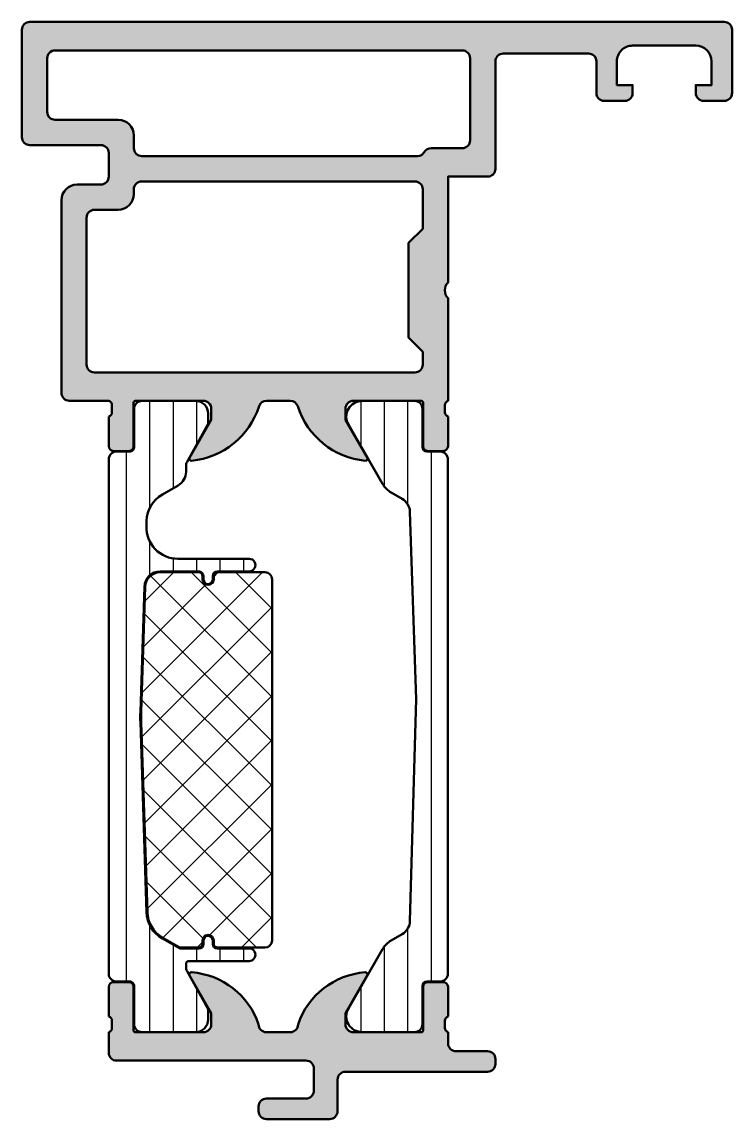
# Model space of a CAD drawing. Extents: x -20 to 25, y 5.5 to 75.
import ezdxf

# ---------------------------------------------------------------- set-up
doc = ezdxf.new("R2010")
doc.units = 0
for name, color, linetype, lineweight in [('0S-Alu contour', 7, 'Continuous', 50), ('0S-Alu hatch', 252, 'Continuous', 25), ('0S-Plastic contour', 254, 'Continuous', 50), ('0S-Plastic hatch', 253, 'Continuous', 25), ('0S-PT contour', 91, 'Continuous', 50), ('0S-PT hatch', 103, 'Continuous', 25)]:
    doc.layers.add(name, color=color, linetype=linetype, lineweight=lineweight)
pattern_1 = [(90, (0, 0), (-1.4859, 0), [])]

# ---------------------------------------------------------------- blocks, each defined once
blk = doc.blocks.new('398240__E7922F24_1B41_4C16_BF5E_08F301D36BDE_')
at = {"layer": '0S-Alu hatch'}
h = blk.add_hatch(color=256, dxfattribs=at)
edge = h.paths.add_edge_path()
edge.add_line((-20, 74.50000000000009), (-20, 67.69999694824244))
edge.add_arc((-19.49999773327806, 67.69999921496412), 0.5000022667270746, 180.000259746513, 269.9997402539641)
edge.add_line((-19.50000000000011, 67.19999694824219), (-14.99999999999988, 67.19999694824219))
edge.add_ellipse((-14.99999764015093, 66.6999993080947), major_axis=(-0.4999976401530529, 0), ratio=1, start_angle=180.0001667133785, end_angle=270.00027042004683, ccw=False)
edge.add_line((-14.5, 66.70000076293651), (-14.50000000000005, 65.2000007629394))
edge.add_ellipse((-14.9999957245372, 65.19999648747658), major_axis=(-0.4999957245554302, 0), ratio=1, start_angle=89.99951006388318, end_angle=180.0004899359073, ccw=False)
edge.add_line((-14.99999999999983, 64.70000076293942), (-16.49999999999983, 64.70000076293945))
edge.add_arc((-16.49999451756473, 63.69999528050406), 1.000005482450415, 90.00031411867054, 179.9996858820672)
edge.add_line((-17.50000000000011, 63.7000007629263), (-17.5, 51.50001693391516))
edge.add_arc((-16.99999518921827, 51.50002174469676), 0.5000048108048724, 180.000551269419, 269.9994487303285)
edge.add_line((-16.99999999999997, 51.00001693391503), (-14.50000000000012, 51.00001693391501))
edge.add_ellipse((-14.57883644654313, 50.7324963419219), major_axis=(-0.2788950563274035, 0), ratio=1, start_angle=178.8354106259013, end_angle=253.580123580514, ccw=False)
edge.add_line((-14.29999900000011, 50.72682793392353), (-14.29999900000011, 50.27323393392354))
edge.add_ellipse((-14.57886709564329, 50.26757327444649), major_axis=(-0.2789255417371576, 0), ratio=1, start_angle=106.4245945553555, end_angle=181.1628700728862, ccw=False)
edge.add_line((-14.50000000000011, 50.00002993392353), (-14.50000000000011, 48.12001893391501))
edge.add_arc((-14.2000000000001, 48.12001893391502), 0.3000000000000105, 180, 270)
edge.add_line((-14.2000000000001, 47.82001893391501), (-13.22002568095732, 47.820018933915))
edge.add_arc((-13.22002568095733, 48.120018933915), 0.3000000000000007, 270.0000000000013, 360)
edge.add_line((-12.92002568095733, 48.120018933915), (-12.92002568095733, 50.88001693391501))
edge.add_ellipse((-12.80002585430813, 50.88001693391501), major_axis=(-0.1199998266491971, 0), ratio=1, start_angle=269.99999999999574, end_angle=360, ccw=False)
edge.add_line((-12.80002585430812, 51.00001676056422), (-8.500007629394418, 51.00000930452028))
edge.add_ellipse((-8.49999219230113, 50.50002474179102), major_axis=(-0.4999845629675713, 0), ratio=1, start_angle=179.9991052558096, end_angle=270.00176901520354, ccw=False)
edge.add_line((-8.000007629394524, 50.50001693391605), (-8.000007629394531, 49.80001235627816))
edge.add_line((-8.000007629394531, 49.80001235627816), (-9.38825225830081, 47.39549804353408))
edge.add_arc((-9.264404702193813, 47.3375901542683), 0.1367170098886486, 154.9404348416925, 275.586781694357)
edge.add_arc((-9.737861327073693, 52.17777199654069), 4.999999999999946, 275.5867816943541, 342.2389599225514)
edge.add_ellipse((-4.500007279331924, 50.50000895444036), major_axis=(-0.5000003500802778, 0), ratio=1, start_angle=270.00004011418525, end_angle=342.2389599225491, ccw=False)
edge.add_line((-4.500007629394474, 51.00000930452051), (-2.999992370605575, 51.00000930452051))
edge.add_ellipse((-2.999992720668489, 50.50000895443957), major_axis=(-0.5000003500810754, 0), ratio=1, start_angle=197.7544573176985, end_angle=269.9999598857729, ccw=False)
edge.add_arc((2.238054052095144, 52.17717020406126), 5.000000000000021, 197.7544573176962, 264.4470841925365)
edge.add_arc((1.767307754798054, 47.33515983122997), 0.1351601745766969, 264.4470841925365, 386.5142291988865)
edge.add_line((1.888252258300676, 47.3954980435345), (0.5000076293944247, 49.80001235627852))
edge.add_line((0.5000076293944247, 49.80001235627852), (0.5000076293945312, 50.50001693391521))
edge.add_ellipse((0.9999909172755174, 50.50002601683655), major_axis=(-0.4999832879634885, 0), ratio=1, start_angle=-90.00191513178822, end_angle=0.0010408610805257013, ccw=False)
edge.add_line((1.000007629394566, 51.00000930452075), (5.300025854308085, 51.00001676056407))
edge.add_ellipse((5.300025854308095, 50.88001693391487), major_axis=(-0.1199998266491988, 0), ratio=1, start_angle=180, end_angle=270.00000000000466, ccw=False)
edge.add_line((5.420025680957294, 50.88001693391487), (5.420025680957298, 48.12001893391488))
edge.add_arc((5.720025680957288, 48.12001893391488), 0.29999999999999, 180, 270.0000000000007)
edge.add_line((5.720025680957292, 47.82001893391488), (6.700000000000073, 47.82001893391487))
edge.add_arc((6.70000000000007, 48.12001893391488), 0.3000000000000114, 270.0000000000007, 360)
edge.add_line((7.000000000000081, 48.12001893391488), (7.000000000000092, 50.00002993392337))
edge.add_ellipse((7.078867095643269, 50.26757327444632), major_axis=(-0.2789255417371605, 0), ratio=1, start_angle=-1.1628700728890067, end_angle=73.57540544464382, ccw=False)
edge.add_line((6.799999000000092, 50.2732339339234), (6.799999000000081, 50.72682793392338))
edge.add_ellipse((7.078836446543115, 50.73249634192176), major_axis=(-0.2788950563274209, 0), ratio=1, start_angle=-73.58012358050757, end_angle=1.16458937409692, ccw=False)
edge.add_line((7.000000000000075, 51.00001693391487), (7, 57.49975764315434))
edge.add_ellipse((7.525026955937049, 57.99975764500607), major_axis=(-0.725019521331844, 0), ratio=1, start_angle=-43.60134995159268, end_angle=43.601349951592795, ccw=False)
edge.add_line((7, 58.4997576468578), (6.999999999999992, 65.20002746582043))
edge.add_line((6.999999999999992, 65.20002746582043), (9.500249862671073, 65.20002746582051))
edge.add_arc((9.500244732973567, 65.6997808254983), 0.4997533597041256, 270.0005881101379, 359.9994118899982)
edge.add_line((9.999998092651365, 65.69977569580199), (9.999998092651406, 72.49974822998058))
edge.add_ellipse((10.50024750164867, 72.4997505910026), major_axis=(-0.5002494090028399, 0), ratio=1, start_angle=-90.00027041835028, end_angle=0.00027041856691312205, ccw=False)
edge.add_line((10.50024986267109, 72.99999999999986), (15.89999580383303, 73.00000000000011))
edge.add_ellipse((15.89997903172973, 72.49998322789683), major_axis=(-0.5000167723845736, 0), ratio=1, start_angle=180.0019218769065, end_angle=269.9980781230038, ccw=False)
edge.add_line((16.39999580383301, 72.49999999999935), (16.399995803833, 70.50000000000009))
edge.add_arc((16.90000431003174, 70.50000850561209), 0.5000085062710835, 180.0009746550712, 269.9970582169738)
edge.add_line((16.89997863769516, 70.00000000000006), (18.19999694824209, 70))
edge.add_arc((18.1999693208022, 70.50002762743999), 0.5000276282032259, 270.0031656964857, 359.996834303566)
edge.add_line((18.69999694824219, 70.50000000000055), (18.69999694824219, 70.99999999999977))
edge.add_line((18.69999694824219, 70.99999999999977), (17.69999694824229, 70.99999999999991))
edge.add_line((17.69999694824229, 70.99999999999991), (17.69999694824219, 72.49999999999999))
edge.add_ellipse((18.6999927651981, 72.50000418304408), major_axis=(-0.9999958169646617, 0), ratio=1, start_angle=-90.00023967177992, end_angle=0.00023967176622363695, ccw=False)
edge.add_line((18.69999694824229, 73.5), (22.69999313354492, 73.5))
edge.add_ellipse((22.69995700784486, 72.49996387429994), major_axis=(-1.000036126352572, 0), ratio=1, start_angle=180.0020697758948, end_angle=269.9979302246274, ccw=False)
edge.add_line((23.69999313354492, 72.50000000000297), (23.69999313354492, 71))
edge.add_line((23.69999313354492, 71), (22.69999313354492, 71))
edge.add_line((22.69999313354492, 71), (22.69999313354492, 70.5))
edge.add_arc((23.1999869657559, 70.49999383221098), 0.4999938322490177, 179.9992932146368, 270.0007067852786)
edge.add_line((23.19999313354492, 70), (24.49999618530262, 70.00000000000011))
edge.add_arc((24.4999902519394, 70.50000593336345), 0.500005933398542, 270.0006799052725, 359.9993200948494)
edge.add_line((24.99999618530274, 70.50000000000131), (24.99999618530273, 74.50000000000011))
edge.add_arc((24.50000778697203, 74.5000116016693), 0.4999883984653091, 359.9986705159704, 450.0013294842164)
edge.add_line((24.49999618530276, 75), (-19.5, 75))
edge.add_arc((-19.49999327416822, 74.49999327416822), 0.5000067258770104, 90.00077071318134, 179.9992292863713)
edge = h.paths.add_edge_path()
edge.add_arc((-13.9000037710158, 67.79999699192365), 1.000002245139417, 0.0001286339701093, 89.99987136342014)
edge.add_line((-13.9000015258789, 68.79999923706055), (-17.9000015258789, 68.79999923706055))
edge.add_ellipse((-17.89999798792493, 69.30000277501452), major_axis=(-0.5000035379664899, 0), ratio=1, start_angle=0.00040541574418284654, end_angle=89.99959458320723, ccw=False)
edge.add_line((-18.4000015258789, 69.29999923706066), (-18.4000015258789, 72.69999694824583))
edge.add_ellipse((-17.8999979878279, 72.69999341019118), major_axis=(-0.500003538063522, 0), ratio=1, start_angle=270.00040542791163, end_angle=359.9995945716702, ccw=False)
edge.add_line((-17.9000015258789, 73.19999694824217), (7.89975357055664, 73.19999694824217))
edge.add_ellipse((7.899754336803681, 72.69974975916696), major_axis=(-0.5002471890758116, 0), ratio=1, start_angle=179.9999122355575, end_angle=270.0000877620554, ccw=False)
edge.add_line((8.400001525878906, 72.69974899292004), (8.399997989706549, 67.49949999613463))
edge.add_ellipse((7.900262629406011, 67.4995035321897), major_axis=(-0.4997353603130476, 0), ratio=1, start_angle=90.0004054167693, end_angle=179.9995945833569, ccw=False)
edge.add_line((7.900266165462191, 66.99976817188917), (5.92777753270909, 66.99993715910739))
edge.add_arc((5.927725839401617, 66.50001284130433), 0.4999243204756698, 89.99407548656622, 149.9983459128584)
edge.add_ellipse((5.061780409298652, 67.0000000000983), major_axis=(-0.5000000000981837, 0), ratio=1, start_angle=90.00000006026221, end_angle=149.9983460333884, ccw=False)
edge.add_line((5.061780409824539, 66.50000000000011), (-12.40000152587879, 66.5))
edge.add_ellipse((-12.40000388571275, 66.99999764016616), major_axis=(-0.4999976401717224, 0), ratio=1, start_angle=-0.00027041856691312205, end_angle=90.00027041832851, ccw=False)
edge.add_line((-12.90000152587891, 67.00000000000011), (-12.90000152587891, 67.799999237015))
edge = h.paths.add_edge_path()
edge.add_arc((-13.90892989151419, 64.10000226611535), 1.000000000000004, 270.000145710694, 360)
edge.add_line((-12.90892989151419, 64.10000226611535), (-12.90892989151419, 64.39999999999996))
edge.add_ellipse((-12.40892989151419, 64.39999999999996), major_axis=(-0.5, 0), ratio=1, start_angle=270, end_angle=360, ccw=False)
edge.add_line((-12.40892989151419, 64.89999999999998), (4.899995803833004, 64.90000000000012))
edge.add_ellipse((4.899992901646026, 64.39999709781314), major_axis=(-0.5000029021953988, 0), ratio=1, start_angle=180.0003325631925, end_angle=269.99966743579995, ccw=False)
edge.add_line((5.399995803833002, 64.39999999999132), (5.400045060089151, 61.89975154148994))
edge.add_line((5.400045060089151, 61.89975154148994), (4.50005116360478, 60.99975764500584))
edge.add_line((4.50005116360478, 60.99975764500584), (4.500051163604801, 54.99975764500618))
edge.add_line((4.500051163604801, 54.99975764500618), (5.400000000000119, 54.0998088086112))
edge.add_line((5.400000000000119, 54.0998088086112), (5.40000000000009, 53.30001998567279))
edge.add_ellipse((4.900000000000265, 53.30001998567279), major_axis=(-0.499999999999826, 0), ratio=1, start_angle=89.99999999997641, end_angle=180, ccw=False)
edge.add_line((4.900000000000058, 52.80001998567297), (-15.4000015258789, 52.80001998567286))
edge.add_ellipse((-15.39999925915696, 53.30002225239481), major_axis=(-0.5000022667270843, 0), ratio=1, start_angle=0.000259746512995207, end_angle=89.99974025397552, ccw=False)
edge.add_line((-15.9000015258789, 53.3000199856686), (-15.9000015258789, 62.59999847412112))
edge.add_ellipse((-15.39999925940583, 62.5999949360791), major_axis=(-0.5000022664855918, 0), ratio=1, start_angle=270.00040542791027, end_angle=359.9995945725691, ccw=False)
edge.add_line((-15.40000279744782, 63.09999720255217), (-13.90892734838282, 63.10000226611858))
at = {"layer": '0S-Alu contour', "color": 7}
for points in [[(-20, 74.50000000000009), (-20, 67.69999694824244)], [(24.49999618530276, 75), (-19.5, 75)], [(24.99999618530274, 70.50000000000131), (24.99999618530273, 74.50000000000011)], [(-17.9000015258789, 73.19999694824217), (7.89975357055664, 73.19999694824217)], [(10.50024986267109, 72.99999999999986), (15.89999580383303, 73.00000000000011)], [(18.69999694824229, 73.5), (22.69999313354492, 73.5)], [(-18.4000015258789, 69.29999923706066), (-18.4000015258789, 72.69999694824583)], [(8.400001525878906, 72.69974899292004), (8.399997989706549, 67.49949999613463)], [(9.999998092651365, 65.69977569580199), (9.999998092651406, 72.49974822998058)], [(16.39999580383301, 72.49999999999935), (16.399995803833, 70.50000000000009)], [(18.69999694824219, 70.50000000000055), (18.69999694824219, 70.99999999999977), (17.69999694824229, 70.99999999999991), (17.69999694824219, 72.49999999999999)], [(23.69999313354492, 72.50000000000297), (23.69999313354492, 71), (22.69999313354492, 71), (22.69999313354492, 70.5)], [(16.89997863769516, 70.00000000000006), (18.19999694824209, 70)], [(23.19999313354492, 70), (24.49999618530262, 70.00000000000011)], [(-13.9000015258789, 68.79999923706055), (-17.9000015258789, 68.79999923706055)], [(-12.90000152587891, 67.00000000000011), (-12.90000152587891, 67.799999237015)], [(-19.50000000000011, 67.19999694824219), (-14.99999999999988, 67.19999694824219)], [(7.900266165462191, 66.99976817188917), (5.92777753270909, 66.99993715910739)], [(-14.5, 66.70000076293651), (-14.50000000000005, 65.2000007629394)], [(5.061780409824539, 66.50000000000011), (-12.40000152587879, 66.5)], [(-14.99999999999983, 64.70000076293942), (-16.49999999999983, 64.70000076293945)], [(-12.40892989151419, 64.89999999999998), (4.899995803833004, 64.90000000000012)], [(7, 58.4997576468578), (6.999999999999992, 65.20002746582043), (9.500249862671073, 65.20002746582051)], [(-12.90892989151419, 64.10000226611535), (-12.90892989151419, 64.39999999999996)], [(5.399995803833002, 64.39999999999132), (5.400045060089151, 61.89975154148994), (4.50005116360478, 60.99975764500584), (4.500051163604801, 54.99975764500618), (5.400000000000119, 54.0998088086112), (5.40000000000009, 53.30001998567279)], [(-17.50000000000011, 63.7000007629263), (-17.5, 51.50001693391516)], [(-15.9000015258789, 53.3000199856686), (-15.9000015258789, 62.59999847412112)], [(-15.40000279744782, 63.09999720255217), (-13.90892734838282, 63.10000226611858)], [(7.000000000000075, 51.00001693391487), (7, 57.49975764315434)], [(4.900000000000058, 52.80001998567297), (-15.4000015258789, 52.80001998567286)], [(-16.99999999999997, 51.00001693391503), (-14.50000000000012, 51.00001693391501)], [(-12.92002568095733, 48.120018933915), (-12.92002568095733, 50.88001693391501)], [(-12.80002585430812, 51.00001676056422), (-8.500007629394418, 51.00000930452028)], [(-4.500007629394474, 51.00000930452051), (-2.999992370605575, 51.00000930452051)], [(1.000007629394566, 51.00000930452075), (5.300025854308085, 51.00001676056407)], [(5.420025680957294, 50.88001693391487), (5.420025680957298, 48.12001893391488)], [(-14.29999900000011, 50.72682793392353), (-14.29999900000011, 50.27323393392354)], [(-8.000007629394524, 50.50001693391605), (-8.000007629394531, 49.80001235627816), (-9.38825225830081, 47.39549804353408)], [(1.888252258300676, 47.3954980435345), (0.5000076293944247, 49.80001235627852), (0.5000076293945312, 50.50001693391521)], [(6.799999000000092, 50.2732339339234), (6.799999000000081, 50.72682793392338)], [(-14.50000000000011, 50.00002993392353), (-14.50000000000011, 48.12001893391501)], [(7.000000000000081, 48.12001893391488), (7.000000000000092, 50.00002993392337)], [(-14.2000000000001, 47.82001893391501), (-13.22002568095732, 47.820018933915)], [(5.720025680957292, 47.82001893391488), (6.700000000000073, 47.82001893391487)]]:
    blk.add_lwpolyline(points, dxfattribs=at)
for centre, radius, start, end in [((-19.49999327416822, 74.49999327416822), 0.5000067258770104, 90.00077071318134, 179.9992292863713), ((24.50000778697203, 74.5000116016693), 0.4999883984653091, 359.9986705159704, 90.00132948421655), ((16.90000431003174, 70.50000850561209), 0.5000085062710835, 180.0009746550712, 269.9970582169738), ((18.1999693208022, 70.50002762743999), 0.5000276282032259, 270.0031656964857, 359.996834303566), ((23.1999869657559, 70.49999383221098), 0.4999938322490177, 179.9992932146368, 270.0007067852786), ((24.4999902519394, 70.50000593336345), 0.500005933398542, 270.0006799052725, 359.9993200948494), ((-13.9000037710158, 67.79999699192365), 1.000002245139417, 0.0001286339701093, 89.99987136342014), ((-19.49999773327806, 67.69999921496412), 0.5000022667270746, 180.000259746513, 269.9997402539641), ((5.927725839401617, 66.50001284130433), 0.4999243204756698, 89.99407548656622, 149.9983459128584), ((9.500244732973567, 65.6997808254983), 0.4997533597041256, 270.0005881101379, 359.9994118899982), ((-16.49999451756473, 63.69999528050406), 1.000005482450415, 90.00031411867054, 179.9996858820672), ((-13.90892989151419, 64.10000226611535), 1.000000000000004, 270.000145710694, 0), ((-16.99999518921827, 51.50002174469676), 0.5000048108048724, 180.000551269419, 269.9994487303285), ((-9.737861327073693, 52.17777199654069), 4.999999999999946, 275.5867816943541, 342.2389599225514), ((2.238054052095144, 52.17717020406126), 5.000000000000021, 197.7544573176962, 264.4470841925365), ((-14.2000000000001, 48.12001893391502), 0.3000000000000105, 180, 270), ((-13.22002568095733, 48.120018933915), 0.3000000000000007, 270.0000000000013, 0), ((5.720025680957288, 48.12001893391488), 0.29999999999999, 180, 270.0000000000007), ((6.70000000000007, 48.12001893391488), 0.3000000000000114, 270.0000000000007, 0), ((-9.264404702193813, 47.3375901542683), 0.1367170098886486, 154.9404348416925, 275.586781694357), ((1.767307754798054, 47.33515983122997), 0.1351601745766969, 264.4470841925365, 26.51422919888646)]:
    blk.add_arc(centre, radius, start, end, dxfattribs=at)
at = {"layer": '0S-Alu contour', "color": 7, "extrusion": (0, 0, -1)}
for centre, radius, start, end in [((17.8999979878279, 72.69999341019118), 0.500003538063522, 0.0004054283298487, 89.99959457208838), ((-7.899754336803681, 72.69974975916696), 0.5002471890758116, 89.99991223794463, 180.0000877644426), ((-10.50024750164867, 72.4997505910026), 0.5002494090028399, 359.9997295814331, 90.0002704183504), ((-15.89997903172973, 72.49998322789683), 0.5000167723845736, 90.00192187699624, 179.9980781230935), ((-18.6999927651981, 72.50000418304408), 0.9999958169646617, 359.9997603282338, 90.00023967177995), ((-22.69995700784486, 72.49996387429994), 1.000036126352572, 90.00206977537262, 179.9979302241052), ((17.89999798792493, 69.30000277501452), 0.5000035379664899, 270.0004054167928, 359.9995945842558), ((-7.900262629406011, 67.4995035321897), 0.4997353603130476, 180.0004054166431, 269.9995945832307), ((14.99999764015093, 66.6999993080947), 0.4999976401530529, 89.99972957995315, 179.9998332866215), ((12.40000388571275, 66.99999764016616), 0.4999976401717224, 269.9997295816715, 0.0002704185668995), ((-5.061780409298652, 67.0000000000983), 0.5000000000981837, 210.0016539666117, 269.9999999397378), ((14.9999957245372, 65.19999648747658), 0.4999957245554302, 179.9995100640927, 270.0004899361168), ((12.40892989151419, 64.39999999999996), 0.5, 0, 90), ((-4.899992901646026, 64.39999709781314), 0.5000029021953988, 90.00033256420004, 179.9996674368075), ((15.39999925940583, 62.5999949360791), 0.5000022664855918, 0.0004054274308856, 89.99959457208973), ((-7.525026955937049, 57.99975764500607), 0.725019521331844, 316.3986500484072, 43.60134995159281), ((15.39999925915696, 53.30002225239481), 0.5000022667270843, 270.0002597460245, 359.999740253487), ((-4.900000000000265, 53.30001998567279), 0.499999999999826, 180, 270.0000000000236), ((14.57883644654313, 50.7324963419219), 0.2788950563274035, 106.419876419486, 181.1645893740988), ((12.80002585430813, 50.88001693391501), 0.1199998266491971, 0, 90.00000000000426), ((8.49999219230113, 50.50002474179102), 0.4999845629675713, 89.99823098479644, 180.0008947441905), ((4.500007279331924, 50.50000895444036), 0.5000003500802778, 17.76104007745091, 89.99995988581477), ((2.999992720668489, 50.50000895443957), 0.5000003500810754, 90.00004011422706, 162.2455426823015), ((-0.9999909172755174, 50.50002601683655), 0.4999832879634885, 359.9989591389195, 90.00191513178834), ((-5.300025854308095, 50.88001693391487), 0.1199998266491988, 89.99999999999534, 180), ((-7.078836446543115, 50.73249634192176), 0.2788950563274209, 358.8354106259031, 73.58012358050773), ((14.57886709564329, 50.26757327444649), 0.2789255417371576, 178.8371299271138, 253.5754054446445), ((-7.078867095643269, 50.26757327444632), 0.2789255417371605, 286.4245945553562, 1.162870072889045)]:
    blk.add_arc(centre, radius, start, end, dxfattribs=at)
blk = doc.blocks.new('284163__3C51B91F_1397_4A13_8D09_17F01C56D626___60803B68_77F7_4919_88C3_5B9B23AE983C_')
at = {"layer": '0S-Plastic hatch'}
h = blk.add_hatch(dxfattribs=at)
h.set_pattern_fill('ANSI31', color=256, scale=0.4680000000000001, angle=45, style=0)
h.set_pattern_definition(pattern_1)
edge = h.paths.add_edge_path()
edge.add_line((-14.50000000000017, 47.2900283389504), (-14.5000000000001, 14.70999688079051))
edge.add_arc((-14.00000000000015, 14.70999688079051), 0.4999999999999432, 180, 270.0000000000033)
edge.add_line((-14.00000000000012, 14.20999688079057), (-13.18966866953634, 14.20999688079059))
edge.add_ellipse((-13.18966866953634, 13.90999688079058), major_axis=(-0.300000000000006, 0), ratio=1, start_angle=179.9920753769033, end_angle=270.00000000000034, ccw=False)
edge.add_line((-12.88966867240582, 13.90995538756121), (-12.89000060076439, 11.5100817652528))
edge.add_arc((-12.39000060554686, 11.51001260987055), 0.5, 179.9920753769031, 269.9999999999992)
edge.add_line((-12.39000060554686, 11.01001260987056), (-9.00000000000017, 11.01001260987049))
edge.add_arc((-9.000000000000185, 11.81001260987055), 0.800000000000054, 270.000000000001, 360)
edge.add_line((-8.20000000000013, 11.81001260987055), (-8.200000000000102, 12.46001260987062))
edge.add_line((-8.200000000000102, 12.46001260987062), (-9.53730985350603, 14.87258344910105))
edge.add_ellipse((-9.099999999492256, 15.11498825947049), major_axis=(-0.5000000005077943, 0), ratio=1, start_angle=0, end_angle=29.00000000001188, ccw=False)
edge.add_line((-9.600000000000051, 15.1149882594705), (-9.600000000000108, 15.31001260987062))
edge.add_ellipse((-9.40000000000015, 15.31001260987062), major_axis=(-0.1999999999999584, 0), ratio=1, start_angle=269.99999999999136, end_angle=360, ccw=False)
edge.add_line((-9.40000000000012, 15.51001260987058), (-5.600000000000111, 15.51001260987052))
edge.add_arc((-5.600000000000097, 15.91001260987052), 0.4000000000000057, 269.999999999998, 450.000000000002)
edge.add_line((-5.600000000000111, 16.31001260987053), (-7.600000000000108, 16.31001260987056))
edge.add_ellipse((-7.600000000000092, 16.61001260987056), major_axis=(-0.2999999999999971, 0), ratio=1, start_angle=0, end_angle=89.9999999999971, ccw=False)
edge.add_line((-7.90000000000009, 16.61001260987056), (-7.900000000000176, 16.81001260987062))
edge.add_arc((-8.200000000000173, 16.81001260987059), 0.2999999999999971, 0, 180)
edge.add_line((-8.50000000000017, 16.81001260987059), (-8.500000000000114, 16.61001260987063))
edge.add_ellipse((-8.80000000000011, 16.61001260987059), major_axis=(-0.2999999999999971, 0), ratio=1, start_angle=90.00000000000807, end_angle=180, ccw=False)
edge.add_line((-8.800000000000068, 16.31001260987059), (-9.964101615200462, 16.31001260987059))
edge.add_ellipse((-9.964101615200436, 16.5100126095019), major_axis=(-0.1999999996313093, 0), ratio=1, start_angle=59.999999999982776, end_angle=89.99999999999238, ccw=False)
edge.add_line((-10.06410161501614, 16.33680752906434), (-11.10090409830701, 16.93540559289581))
edge.add_ellipse((-10.10090426373598, 18.66745648705762), major_axis=(-1.999999992277209, 0), ratio=1, start_angle=1.7229977105117769, end_angle=60.00000534461208, ccw=False)
edge.add_line((-12.10000000000008, 18.60732158571476), (-12.49461942996404, 30.6320149723985))
edge.add_ellipse((-2.49999999999858, 30.96001260987104), major_axis=(-10.00000000000154, 0), ratio=1, start_angle=-1.8796251589939743, end_angle=1.879625158997726, ccw=False)
edge.add_line((-12.49461942996407, 31.28801024734288), (-12.23684507864604, 39.22281237361785))
edge.add_ellipse((-11.23738313564961, 39.19001260987064), major_axis=(-1.000000000000039, 0), ratio=1, start_angle=269.9999999999992, end_angle=358.12037484100426, ccw=False)
edge.add_line((-11.23738313564959, 40.19001260987066), (-8.800000000000068, 40.19001260987058))
edge.add_ellipse((-8.800000000000058, 39.89001260987065), major_axis=(-0.2999999999999403, 0), ratio=1, start_angle=180, end_angle=270.00000000000205, ccw=False)
edge.add_line((-8.500000000000114, 39.89001260987065), (-8.500000000000114, 39.6900126098706))
edge.add_arc((-8.20000000000013, 39.69001260987059), 0.2999999999999829, 180, 360)
edge.add_line((-7.900000000000147, 39.69001260987059), (-7.900000000000147, 39.8900126098706))
edge.add_ellipse((-7.600000000000186, 39.89001260987061), major_axis=(-0.2999999999999616, 0), ratio=1, start_angle=270.00000000000136, end_angle=360, ccw=False)
edge.add_line((-7.600000000000193, 40.19001260987057), (-5.600000000000108, 40.19001260987061))
edge.add_arc((-5.6000000000001, 40.59001260987058), 0.3999999999999772, 269.999999999999, 450.000000000001)
edge.add_line((-5.600000000000108, 40.99001260987057), (-10.11213858770048, 40.9900126098705))
edge.add_ellipse((-10.11213858770048, 42.9900126098705), major_axis=(-1.999999999999992, 0), ratio=1, start_angle=-1.8796251589956796, end_angle=90, ccw=False)
edge.add_line((-12.11106247369327, 43.05561213736492), (-12.10000000000011, 43.39270363402628))
edge.add_ellipse((-10.10090425601666, 43.33256873245121), major_axis=(-2.000000000000046, 0), ratio=1, start_angle=299.99999465538775, end_angle=358.27700228948817, ccw=False)
edge.add_line((-11.1009040944491, 45.06461963330121), (-10.10000008078395, 45.64249170636704))
edge.add_arc((-10.60000000000018, 46.50851715679206), 1.000000000000047, 299.9999946553874, 360)
edge.add_line((-9.600000000000138, 46.50851715679206), (-9.60000000000008, 46.88503696037056))
edge.add_ellipse((-9.099999999878527, 46.88503696037058), major_axis=(-0.5000000001215525, 0), ratio=1, start_angle=331.00000000000244, end_angle=360, ccw=False)
edge.add_line((-9.537309853554548, 47.12744177055267), (-8.200000000000072, 49.5400126098707))
edge.add_line((-8.200000000000072, 49.5400126098707), (-8.200000000000102, 50.1900126098706))
edge.add_arc((-9.00000000000005, 50.19001260987057), 0.7999999999999475, 0, 90.00000000000254)
edge.add_line((-9.000000000000085, 50.99001260987051), (-12.39000061032932, 50.99001260987054))
edge.add_arc((-12.39000061032932, 50.49001260987053), 0.5000000000000047, 90, 180.0079247372927)
edge.add_line((-12.89000060554672, 50.4899434534917), (-12.8896686724059, 48.0900698327776))
edge.add_ellipse((-13.18966866953633, 48.09002833895041), major_axis=(-0.2999999999999888, 0), ratio=1, start_angle=89.9999999999983, end_angle=180.0079247372928, ccw=False)
edge.add_line((-13.18966866953634, 47.79002833895042), (-14.00000000000017, 47.79002833895041))
edge.add_arc((-14.00000000000016, 47.2900283389504), 0.5000000000000071, 90.00000000000081, 180)
at = {"layer": '0S-Plastic contour', "color": 7}
for points in [[(-9.000000000000085, 50.99001260987051), (-12.39000061032932, 50.99001260987054)], [(-12.89000060554672, 50.4899434534917), (-12.8896686724059, 48.0900698327776)], [(-9.537309853554548, 47.12744177055267), (-8.200000000000072, 49.5400126098707), (-8.200000000000102, 50.1900126098706)], [(-14.50000000000017, 47.2900283389504), (-14.5000000000001, 14.70999688079051)], [(-13.18966866953634, 47.79002833895042), (-14.00000000000017, 47.79002833895041)], [(-9.600000000000138, 46.50851715679206), (-9.60000000000008, 46.88503696037056)], [(-11.1009040944491, 45.06461963330121), (-10.10000008078395, 45.64249170636704)], [(-12.11106247369327, 43.05561213736492), (-12.10000000000011, 43.39270363402628)], [(-5.600000000000108, 40.99001260987057), (-10.11213858770048, 40.9900126098705)], [(-11.23738313564959, 40.19001260987066), (-8.800000000000068, 40.19001260987058)], [(-8.500000000000114, 39.89001260987065), (-8.500000000000114, 39.6900126098706)], [(-7.900000000000147, 39.69001260987059), (-7.900000000000147, 39.8900126098706)], [(-7.600000000000193, 40.19001260987057), (-5.600000000000108, 40.19001260987061)], [(-12.49461942996407, 31.28801024734288), (-12.23684507864604, 39.22281237361785)], [(-12.10000000000008, 18.60732158571476), (-12.49461942996404, 30.6320149723985)], [(-10.06410161501614, 16.33680752906434), (-11.10090409830701, 16.93540559289581)], [(-8.50000000000017, 16.81001260987059), (-8.500000000000114, 16.61001260987063)], [(-7.90000000000009, 16.61001260987056), (-7.900000000000176, 16.81001260987062)], [(-8.800000000000068, 16.31001260987059), (-9.964101615200462, 16.31001260987059)], [(-5.600000000000111, 16.31001260987053), (-7.600000000000108, 16.31001260987056)], [(-9.600000000000051, 15.1149882594705), (-9.600000000000108, 15.31001260987062)], [(-9.40000000000012, 15.51001260987058), (-5.600000000000111, 15.51001260987052)], [(-8.20000000000013, 11.81001260987055), (-8.200000000000102, 12.46001260987062), (-9.53730985350603, 14.87258344910105)], [(-14.00000000000012, 14.20999688079057), (-13.18966866953634, 14.20999688079059)], [(-12.88966867240582, 13.90995538756121), (-12.89000060076439, 11.5100817652528)], [(-12.39000060554686, 11.01001260987056), (-9.00000000000017, 11.01001260987049)]]:
    blk.add_lwpolyline(points, dxfattribs=at)
for centre, radius, start, end in [((-12.39000061032932, 50.49001260987053), 0.5000000000000047, 90, 180.0079247372927), ((-9.00000000000005, 50.19001260987057), 0.7999999999999475, 0, 90.00000000000254), ((-14.00000000000016, 47.2900283389504), 0.5000000000000071, 90.00000000000081, 180), ((-10.60000000000018, 46.50851715679206), 1.000000000000047, 299.9999946553874, 0), ((-5.6000000000001, 40.59001260987058), 0.3999999999999772, 269.999999999999, 90.00000000000102), ((-8.20000000000013, 39.69001260987059), 0.2999999999999829, 180, 0), ((-8.200000000000173, 16.81001260987059), 0.2999999999999971, 0, 180), ((-5.600000000000097, 15.91001260987052), 0.4000000000000057, 269.999999999998, 90.00000000000205), ((-14.00000000000015, 14.70999688079051), 0.4999999999999432, 180, 270.0000000000033), ((-12.39000060554686, 11.51001260987055), 0.5, 179.9920753769031, 269.9999999999992), ((-9.000000000000185, 11.81001260987055), 0.800000000000054, 270.000000000001, 0)]:
    blk.add_arc(centre, radius, start, end, dxfattribs=at)
at = {"layer": '0S-Plastic contour', "color": 7, "extrusion": (0, 0, -1)}
for centre, radius, start, end in [((13.18966866953633, 48.09002833895041), 0.2999999999999888, 179.9920752627072, 270.0000000000017), ((9.099999999878527, 46.88503696037058), 0.5000000001215525, 0, 28.99999999999755), ((10.10090425601666, 43.33256873245121), 2.000000000000046, 1.722997710511831, 60.00000534461223), ((10.11213858770048, 42.9900126098705), 1.999999999999992, 270.0000000000001, 1.879625158995722), ((11.23738313564961, 39.19001260987064), 1.000000000000039, 1.879625158995722, 90.00000000000081), ((8.800000000000058, 39.89001260987065), 0.2999999999999403, 89.99999999999797, 180), ((7.600000000000186, 39.89001260987061), 0.2999999999999616, 0, 89.99999999999864), ((2.49999999999858, 30.96001260987104), 10.00000000000154, 358.1203748410023, 1.879625158993977), ((10.10090426373598, 18.66745648705762), 1.999999992277209, 299.9999946553879, 358.2770022894882), ((9.964101615200436, 16.5100126095019), 0.1999999996313093, 270.0000000000076, 300.0000000000172), ((8.80000000000011, 16.61001260987059), 0.2999999999999971, 180, 269.9999999999919), ((7.600000000000092, 16.61001260987056), 0.2999999999999971, 270.0000000000029, 0), ((9.40000000000015, 15.31001260987062), 0.1999999999999584, 0, 90.00000000000865), ((9.099999999492256, 15.11498825947049), 0.5000000005077943, 330.9999999999881, 0), ((13.18966866953634, 13.90999688079058), 0.300000000000006, 89.99999999999967, 180.0079246230968)]:
    blk.add_arc(centre, radius, start, end, dxfattribs=at)
blk = doc.blocks.new('284163__D546341C_6D03_49D3_8E16_7F4B9D0D2A1E___160290BA_079C_437F_B885_F014DAAC4BB8_')
at = {"layer": '0S-Plastic hatch'}
h = blk.add_hatch(dxfattribs=at)
h.set_pattern_fill('ANSI31', color=256, scale=0.4680000000000001, angle=45, style=0)
h.set_pattern_definition(pattern_1)
edge = h.paths.add_edge_path()
edge.add_line((6.990001338984797, 47.29000020188129), (6.989998661014936, 14.7099968817301))
edge.add_ellipse((6.490001338984612, 14.70999420282087), major_axis=(-0.4999973220375013, 0), ratio=1, start_angle=89.99969301797609, end_angle=180.000306982385, ccw=False)
edge.add_line((6.489998660075428, 14.20999688079055), (5.679667326742304, 14.20999688079065))
edge.add_arc((5.679667326742311, 13.90999688079058), 0.3000000000000753, 90.00000000000136, 180)
edge.add_line((5.379667326742236, 13.90999688079058), (5.380001956048403, 11.50999849785434))
edge.add_ellipse((4.880005978609707, 11.50999585822936), major_axis=(-0.4999959774456632, 0), ratio=1, start_angle=89.99969751880462, end_angle=180.0003024817733, ccw=False)
edge.add_line((4.88000333898455, 11.00999988079066), (1.564840652168385, 11.00999988079066))
edge.add_ellipse((1.552963209088502, 12.00992934147557), major_axis=(-0.9999999999998658, 0), ratio=1, start_angle=-29.99999659935048, end_angle=90.68054336164698, ccw=False)
edge.add_line((0.686937775627917, 12.5099292900747), (2.853901304148934, 16.26322073408222))
edge.add_ellipse((4.152939454338525, 15.51322081118393), major_axis=(-1.499999999998481, 0), ratio=1, start_angle=299.9950461054331, end_angle=330.0000034006383, ccw=False)
edge.add_line((3.403051774277706, 16.81232375833187), (4.091052859898098, 17.20946205988691))
edge.add_arc((3.591127739856695, 18.07553069131946), 0.9999999999999232, 299.995046105459, 358.0947021428501)
edge.add_line((4.590574885830591, 18.04228309885804), (4.972016892408049, 32.09999987985052))
edge.add_line((4.972016892408049, 32.09999987985052), (4.590574885830591, 43.95771666272303))
edge.add_arc((3.591127739856393, 43.92446907026147), 1.000000000000235, 1.905297857157948, 60.00495389455395)
edge.add_line((4.091052859897757, 44.79053770169439), (3.403051774277713, 45.1876760032494))
edge.add_ellipse((4.152939454339238, 46.48677895039798), major_axis=(-1.499999999999402, 0), ratio=1, start_angle=29.999996599350595, end_angle=60.004953894556024, ccw=False)
edge.add_line((2.853901304148702, 45.73677902749948), (0.686937775627797, 49.49007047150654))
edge.add_ellipse((1.552963209088433, 49.99007042010569), major_axis=(-0.9999999999999165, 0), ratio=1, start_angle=-90.68054336164431, end_angle=29.9999965993498, ccw=False)
edge.add_line((1.564840652168271, 50.98999988079065), (4.880003338984664, 50.98999988079065))
edge.add_ellipse((4.880005978609802, 50.49000390335184), major_axis=(-0.4999959774457822, 0), ratio=1, start_angle=179.9996975194317, end_angle=270.00030248119333, ccw=False)
edge.add_line((5.380001956048616, 50.49000126373215), (5.37966732674235, 48.09000288079062))
edge.add_arc((5.67966732674234, 48.09000288079061), 0.3000000000000007, 180, 269.9999999999932)
edge.add_line((5.679667326742304, 47.7900028807906), (6.489998660075542, 47.7900028807906))
edge.add_ellipse((6.490001338999066, 47.29000288080487), major_axis=(-0.4999999999929089, 0), ratio=1, start_angle=179.9996930188024, end_angle=270.0003069820231, ccw=False)
at = {"layer": '0S-Plastic contour', "color": 7}
for points in [[(1.564840652168271, 50.98999988079065), (4.880003338984664, 50.98999988079065)], [(5.380001956048616, 50.49000126373215), (5.37966732674235, 48.09000288079062)], [(2.853901304148702, 45.73677902749948), (0.686937775627797, 49.49007047150654)], [(5.679667326742304, 47.7900028807906), (6.489998660075542, 47.7900028807906)], [(6.990001338984797, 47.29000020188129), (6.989998661014936, 14.7099968817301)], [(4.091052859897757, 44.79053770169439), (3.403051774277713, 45.1876760032494)], [(4.590574885830591, 18.04228309885804), (4.972016892408049, 32.09999987985052), (4.590574885830591, 43.95771666272303)], [(3.403051774277706, 16.81232375833187), (4.091052859898098, 17.20946205988691)], [(0.686937775627917, 12.5099292900747), (2.853901304148934, 16.26322073408222)], [(5.379667326742236, 13.90999688079058), (5.380001956048403, 11.50999849785434)], [(6.489998660075428, 14.20999688079055), (5.679667326742304, 14.20999688079065)], [(4.88000333898455, 11.00999988079066), (1.564840652168385, 11.00999988079066)]]:
    blk.add_lwpolyline(points, dxfattribs=at)
at = {"layer": '0S-Plastic contour', "color": 7, "extrusion": (0, 0, -1)}
for centre, radius, start, end in [((-1.552963209088433, 49.99007042010569), 0.9999999999999165, 330.0000034006503, 90.68054336164435), ((-4.880005978609802, 50.49000390335184), 0.4999959774457822, 89.99969751880668, 180.0003024805684), ((-6.490001338999066, 47.29000288080487), 0.4999999999929089, 89.9996930179769, 180.0003069811977), ((-4.152939454339238, 46.48677895039798), 1.499999999999402, 299.995046105444, 330.0000034006494), ((-4.152939454338525, 15.51322081118393), 1.499999999998481, 29.99999659936167, 60.00495389456687), ((-6.490001338984612, 14.70999420282087), 0.4999973220375013, 179.999693017615, 270.000306982024), ((-1.552963209088502, 12.00992934147557), 0.9999999999998658, 269.319456638353, 29.99999659935048), ((-4.880005978609707, 11.50999585822936), 0.4999959774456632, 179.9996975182267, 270.0003024811954)]:
    blk.add_arc(centre, radius, start, end, dxfattribs=at)
at = {"layer": '0S-Plastic contour', "color": 7}
for centre, radius, start, end in [((5.67966732674234, 48.09000288079061), 0.3000000000000007, 180, 269.9999999999932), ((3.591127739856393, 43.92446907026147), 1.000000000000235, 1.905297857157948, 60.00495389455395), ((3.591127739856695, 18.07553069131946), 0.9999999999999232, 299.995046105459, 358.0947021428501), ((5.679667326742311, 13.90999688079058), 0.3000000000000753, 90.00000000000136, 180)]:
    blk.add_arc(centre, radius, start, end, dxfattribs=at)
blk = doc.blocks.new('381950__ADC7781F_6196_4698_8191_9BF18F6A94A1_')
at = {"layer": '0S-PT hatch'}
h = blk.add_hatch(dxfattribs=at)
h.set_pattern_fill('ANSI37', color=256, scale=0.625, angle=90, style=0)
h.set_pattern_definition([(135, (0, 0), (-1.403165018917055, -1.403165018917055), []), (225, (0, 0), (1.403165018917055, -1.403165018917055), [])])
edge = h.paths.add_edge_path()
edge.add_line((-4.150000000000165, 39.6900126098706), (-4.15000000000014, 16.81001260987059))
edge.add_ellipse((-4.600000000000126, 16.81001260987057), major_axis=(-0.449999999999986, 0), ratio=1, start_angle=90.00000000000148, end_angle=180, ccw=False)
edge.add_line((-4.600000000000115, 16.36001260987059), (-7.600000000000143, 16.36001260987053))
edge.add_ellipse((-7.600000000000143, 16.61001260987054), major_axis=(-0.2500000000000107, 0), ratio=1, start_angle=0, end_angle=90, ccw=False)
edge.add_line((-7.850000000000154, 16.61001260987054), (-7.85000000000015, 16.81001260987059))
edge.add_arc((-8.20000000000016, 16.81001260987058), 0.3500000000000121, 0, 180)
edge.add_line((-8.550000000000171, 16.81001260987058), (-8.550000000000116, 16.61001260987055))
edge.add_ellipse((-8.800000000000107, 16.61001260987057), major_axis=(-0.2499999999999893, 0), ratio=1, start_angle=89.99999999999591, end_angle=180, ccw=False)
edge.add_line((-8.800000000000125, 16.36001260987059), (-9.964101615200406, 16.36001260987059))
edge.add_ellipse((-9.964101612867614, 16.51001261820811), major_axis=(-0.1500000083375213, 0), ratio=1, start_angle=59.999999108945985, end_angle=89.99999910893928, ccw=False)
edge.add_line((-10.03910161905661, 16.38010880158632), (-11.0759041023462, 16.97870686541706))
edge.add_ellipse((-10.10090426373598, 18.66745648705762), major_axis=(-1.949999992277209, 0), ratio=1, start_angle=1.7210023746687284, end_angle=60.00000534461219, ccw=False)
edge.add_line((-12.05002464707211, 18.60889283668709), (-12.44464633281423, 30.63365496058587))
edge.add_ellipse((-2.499748078719253, 30.96001265150368), major_axis=(-9.950251787101799, 0), ratio=1, start_angle=-1.8796724993571274, end_angle=1.8795778186329244, ccw=False)
edge.add_line((-12.44464579349769, 31.28638677626972), (-12.18687198149622, 39.22117238543048))
edge.add_ellipse((-11.23738313564963, 39.19001260987064), major_axis=(-0.9500000000000225, 0), ratio=1, start_angle=269.99999999999795, end_angle=358.1203748410045, ccw=False)
edge.add_line((-11.23738313564959, 40.14001260987066), (-8.800000000000068, 40.1400126098706))
edge.add_ellipse((-8.800000000000075, 39.89001260987064), major_axis=(-0.2499999999999645, 0), ratio=1, start_angle=180, end_angle=269.9999999999984, ccw=False)
edge.add_line((-8.550000000000114, 39.89001260987065), (-8.55000000000011, 39.6900126098706))
edge.add_arc((-8.20000000000013, 39.6900126098706), 0.3499999999999837, 180, 360)
edge.add_line((-7.850000000000147, 39.6900126098706), (-7.85000000000015, 39.89001260987059))
edge.add_ellipse((-7.600000000000167, 39.89001260987059), major_axis=(-0.2499999999999831, 0), ratio=1, start_angle=270.0000000000059, end_angle=360, ccw=False)
edge.add_line((-7.600000000000193, 40.14001260987057), (-4.600000000000193, 40.1400126098706))
edge.add_ellipse((-4.60000000000018, 39.69001260987059), major_axis=(-0.4500000000000171, 0), ratio=1, start_angle=180, end_angle=270.0000000000016, ccw=False)
at = {"layer": '0S-PT contour', "color": 7}
for points in [[(-11.23738313564959, 40.14001260987066), (-8.800000000000068, 40.1400126098706)], [(-8.550000000000114, 39.89001260987065), (-8.55000000000011, 39.6900126098706)], [(-7.850000000000147, 39.6900126098706), (-7.85000000000015, 39.89001260987059)], [(-7.600000000000193, 40.14001260987057), (-4.600000000000193, 40.1400126098706)], [(-4.150000000000165, 39.6900126098706), (-4.15000000000014, 16.81001260987059)], [(-12.44464579349769, 31.28638677626972), (-12.18687198149622, 39.22117238543048)], [(-12.05002464707211, 18.60889283668709), (-12.44464633281423, 30.63365496058587)], [(-10.03910161905661, 16.38010880158632), (-11.0759041023462, 16.97870686541706)], [(-8.550000000000171, 16.81001260987058), (-8.550000000000116, 16.61001260987055)], [(-7.850000000000154, 16.61001260987054), (-7.85000000000015, 16.81001260987059)], [(-8.800000000000125, 16.36001260987059), (-9.964101615200406, 16.36001260987059)], [(-4.600000000000115, 16.36001260987059), (-7.600000000000143, 16.36001260987053)]]:
    blk.add_lwpolyline(points, dxfattribs=at)
at = {"layer": '0S-PT contour', "color": 7, "extrusion": (0, 0, -1)}
for centre, radius, start, end in [((11.23738313564963, 39.19001260987064), 0.9500000000000225, 1.879625158995528, 90.00000000000205), ((8.800000000000075, 39.89001260987064), 0.2499999999999645, 90.0000000000016, 180), ((7.600000000000167, 39.89001260987059), 0.2499999999999831, 0, 89.9999999999941), ((4.60000000000018, 39.69001260987059), 0.4500000000000171, 89.99999999999841, 180), ((2.499748078719253, 30.96001265150368), 9.950251787101799, 358.1204221813671, 1.879672499357062), ((10.10090426373598, 18.66745648705762), 1.949999992277209, 299.9999946553878, 358.2789976253313), ((4.600000000000126, 16.81001260987057), 0.449999999999986, 180, 269.9999999999985), ((9.964101612867614, 16.51001261820811), 0.1500000083375213, 270.0000008910607, 300.000000891054), ((8.800000000000107, 16.61001260987057), 0.2499999999999893, 180, 270.0000000000041), ((7.600000000000143, 16.61001260987054), 0.2500000000000107, 270, 0)]:
    blk.add_arc(centre, radius, start, end, dxfattribs=at)
at = {"layer": '0S-PT contour', "color": 7}
for centre, radius, start, end in [((-8.20000000000013, 39.6900126098706), 0.3499999999999837, 180, 0), ((-8.20000000000016, 16.81001260987058), 0.3500000000000121, 0, 180)]:
    blk.add_arc(centre, radius, start, end, dxfattribs=at)
blk = doc.blocks.new('398250__DEF56123_2227_46B6_895A_251AE3F509A3_')
at = {"layer": '0S-Alu hatch'}
h = blk.add_hatch(color=256, dxfattribs=at)
edge = h.paths.add_edge_path()
edge.add_arc((-13.99999783677306, 9.700002151306135), 0.5000021632317312, 180.0002478856466, 269.9997521135089)
edge.add_line((-14.00000000000014, 9.199999988079085), (-2.00000000000023, 9.199999988079185))
edge.add_ellipse((-2.000002028000339, 8.699997960078868), major_axis=(-0.5000020280044298, 0), ratio=1, start_angle=180.0002358054187, end_angle=269.9997676092484, ccw=False)
edge.add_line((-1.500000000000144, 8.700000017877697), (-1.500000000000142, 7.299999999999954))
edge.add_ellipse((-2.000000000000142, 7.299999999999942), major_axis=(-0.5000000000000009, 0), ratio=1, start_angle=89.99999999999733, end_angle=180, ccw=False)
edge.add_line((-2.000000000000166, 6.799999999999942), (-4.500000000000142, 6.799999999999954))
edge.add_arc((-4.500000000000156, 6.299999999999954), 0.4999999999999858, 89.99999999999837, 180)
edge.add_line((-5.000000000000142, 6.299999999999954), (-5.000000000000142, 6))
edge.add_arc((-4.500000000000142, 6), 0.5, 180, 270)
edge.add_line((-4.500000000000142, 5.5), (-0.5000000000001421, 5.5))
edge.add_arc((-0.500002513360073, 6.00000251335993), 0.5000025133662478, 270.0002880083852, 359.9997119921433)
edge.add_line((-1.421e-13, 6.000000000004611), (-1.421e-13, 8.000000000000114))
edge.add_ellipse((0.4999992510155125, 8.000000748984341), major_axis=(-0.4999992510162156, 0), ratio=1, start_angle=-90.00008582742498, end_angle=8.582442529814216e-05, ccw=False)
edge.add_line((0.499999999999968, 8.499999999999998), (9.499999999999854, 8.5))
edge.add_arc((9.499997091100852, 9.000002908899006), 0.5000029089074713, 270.0003333333325, 359.9996666661684)
edge.add_line((9.999999999999861, 8.999999999995646), (9.999999999999886, 9.299945374249006))
edge.add_arc((9.499998091130024, 9.299943226959584), 0.5000019088744732, 0.0002460616529757, 89.99978126048116)
edge.add_line((9.499999999999716, 9.799945135830413), (7.499999999999914, 9.799945135830399))
edge.add_ellipse((7.499997570839708, 10.29994270667607), major_axis=(-0.4999975708515797, 0), ratio=1, start_angle=-0.0002783629435043622, end_angle=90.00027836260762, ccw=False)
edge.add_line((6.999999999994029, 10.29994513583921), (6.999999999999857, 10.99999988079065))
edge.add_ellipse((7.078836446542934, 11.26752047278378), major_axis=(-0.2788950563274525, 0), ratio=1, start_angle=-1.1645893741024906, end_angle=73.58012358050172, ccw=False)
edge.add_line((6.79999899999987, 11.27318888078218), (6.799998999999839, 11.72678288078215))
edge.add_ellipse((7.078867095643041, 11.73244354025921), major_axis=(-0.2789255417371833, 0), ratio=1, start_angle=-73.57540544464388, end_angle=1.162870072885596, ccw=False)
edge.add_line((6.999999999999857, 11.99998688078218), (6.999999999999854, 13.8799978807907))
edge.add_arc((6.69999999999986, 13.87999788079072), 0.2999999999999936, 0, 89.99999999999662)
edge.add_line((6.699999999999878, 14.17999788079072), (5.720025680957093, 14.17999788079071))
edge.add_arc((5.720025680957078, 13.87999788079069), 0.3000000000000256, 89.99999999999729, 180)
edge.add_line((5.420025680957053, 13.87999788079069), (5.420025680957085, 11.11999988079068))
edge.add_ellipse((5.300025857016464, 11.11999988079068), major_axis=(-0.1199998239406206, 0), ratio=1, start_angle=89.9999999999983, end_angle=180, ccw=False)
edge.add_line((5.300025857016461, 11.00000005685006), (1.000006675719983, 11.00000762939458))
edge.add_ellipse((0.9999915844366045, 11.4999915842799), major_axis=(-0.499983955113072, 0), ratio=1, start_angle=-0.0009644014871810214, end_angle=90.0017293891861, ccw=False)
edge.add_line((0.50000762939436, 11.50000000000046), (0.5000076293945597, 12.20000457763677))
edge.add_line((0.5000076293945597, 12.20000457763677), (1.878950509177144, 14.58841155008539))
edge.add_arc((1.757706853101471, 14.65841137766645), 0.1399999999999123, 330.0000814795523, 454.4153292235852)
edge.add_arc((2.122766089224306, 9.930579833232613), 4.881904612961071, 94.41532922363089, 161.2476594556271)
edge.add_ellipse((-2.999993678958178, 11.50000893775666), major_axis=(-0.5000013083638148, 0), ratio=1, start_angle=90.0001499257682, end_angle=179.9996041868176, ccw=False)
edge.add_line((-2.99999237060561, 11.00000762939455), (-4.500007470447517, 11.00000747044797))
edge.add_ellipse((-4.500006162094506, 11.50000893775869), major_axis=(-0.5000014673124398, 0), ratio=1, start_angle=0.0003958113408089048, end_angle=89.99985007422868, ccw=False)
edge.add_arc((-9.622766089224342, 9.930579833233878), 4.88190461295974, 18.75234054436517, 85.58467425667143)
edge.add_arc((-9.257707140283207, 14.65841139984114), 0.1399999999998673, 85.58467425663925, 209.9999209803547)
edge.add_line((-9.378950793353509, 14.58841156705469), (-8.000007629394643, 12.20000433921813))
edge.add_line((-8.000007629394643, 12.20000433921813), (-8.000007629394673, 11.49999976158161))
edge.add_ellipse((-8.499992112565568, 11.49999187396839), major_axis=(-0.499984483233113, 0), ratio=1, start_angle=89.99822184719233, end_angle=180.0009038822199, ccw=False)
edge.add_line((-8.50000762939456, 11.00000739097606), (-12.80002585159957, 11.0000000514328))
edge.add_ellipse((-12.8000258515996, 11.11999988079056), major_axis=(-0.1199998293577664, 0), ratio=1, start_angle=0, end_angle=90.00000000001359, ccw=False)
edge.add_line((-12.92002568095736, 11.11999988079056), (-12.92002568095736, 13.87999788079059))
edge.add_arc((-13.22002568095735, 13.87999788079062), 0.2999999999999829, 0, 89.99999999999459)
edge.add_line((-13.22002568095732, 14.1799978807906), (-14.20000000000013, 14.1799978807906))
edge.add_arc((-14.20000000000013, 13.87999788079059), 0.3000000000000114, 90, 180)
edge.add_line((-14.50000000000014, 13.87999788079059), (-14.50000000000017, 11.99998688078201))
edge.add_ellipse((-14.57886709564324, 11.7324435402591), major_axis=(-0.2789255417370884, 0), ratio=1, start_angle=178.8371299271317, end_angle=253.575405444663, ccw=False)
edge.add_line((-14.29999900000013, 11.72678288078213), (-14.29999900000015, 11.27318888078203))
edge.add_ellipse((-14.57883644654313, 11.26752047278364), major_axis=(-0.2788950563273689, 0), ratio=1, start_angle=106.41987641949191, end_angle=181.1645893741016, ccw=False)
edge.add_line((-14.50000000000011, 10.99999988079058), (-14.50000000000011, 9.699999988086425))
at = {"layer": '0S-Alu contour', "color": 7}
for points in [[(-13.22002568095732, 14.1799978807906), (-14.20000000000013, 14.1799978807906)], [(-9.378950793353509, 14.58841156705469), (-8.000007629394643, 12.20000433921813), (-8.000007629394673, 11.49999976158161)], [(0.50000762939436, 11.50000000000046), (0.5000076293945597, 12.20000457763677), (1.878950509177144, 14.58841155008539)], [(6.699999999999878, 14.17999788079072), (5.720025680957093, 14.17999788079071)], [(-14.50000000000014, 13.87999788079059), (-14.50000000000017, 11.99998688078201)], [(-12.92002568095736, 11.11999988079056), (-12.92002568095736, 13.87999788079059)], [(5.420025680957053, 13.87999788079069), (5.420025680957085, 11.11999988079068)], [(6.999999999999857, 11.99998688078218), (6.999999999999854, 13.8799978807907)], [(-14.29999900000013, 11.72678288078213), (-14.29999900000015, 11.27318888078203)], [(6.79999899999987, 11.27318888078218), (6.799998999999839, 11.72678288078215)], [(-14.50000000000011, 10.99999988079058), (-14.50000000000011, 9.699999988086425)], [(-8.50000762939456, 11.00000739097606), (-12.80002585159957, 11.0000000514328)], [(-2.99999237060561, 11.00000762939455), (-4.500007470447517, 11.00000747044797)], [(5.300025857016461, 11.00000005685006), (1.000006675719983, 11.00000762939458)], [(6.999999999994029, 10.29994513583921), (6.999999999999857, 10.99999988079065)], [(9.499999999999716, 9.799945135830413), (7.499999999999914, 9.799945135830399)], [(-14.00000000000014, 9.199999988079085), (-2.00000000000023, 9.199999988079185)], [(9.999999999999861, 8.999999999995646), (9.999999999999886, 9.299945374249006)], [(-1.500000000000144, 8.700000017877697), (-1.500000000000142, 7.299999999999954)], [(0.499999999999968, 8.499999999999998), (9.499999999999854, 8.5)], [(-1.421e-13, 6.000000000004611), (-1.421e-13, 8.000000000000114)], [(-5.000000000000142, 6.299999999999954), (-5.000000000000142, 6)], [(-2.000000000000166, 6.799999999999942), (-4.500000000000142, 6.799999999999954)], [(-4.500000000000142, 5.5), (-0.5000000000001421, 5.5)]]:
    blk.add_lwpolyline(points, dxfattribs=at)
for centre, radius, start, end in [((-9.257707140283207, 14.65841139984114), 0.1399999999998673, 85.58467425663925, 209.9999209803547), ((-9.622766089224342, 9.930579833233878), 4.88190461295974, 18.75234054436517, 85.58467425667143), ((2.122766089224306, 9.930579833232613), 4.881904612961071, 94.41532922363089, 161.2476594556271), ((1.757706853101471, 14.65841137766645), 0.1399999999999123, 330.0000814795523, 94.41532922358522), ((-14.20000000000013, 13.87999788079059), 0.3000000000000114, 90, 180), ((-13.22002568095735, 13.87999788079062), 0.2999999999999829, 0, 89.99999999999459), ((5.720025680957078, 13.87999788079069), 0.3000000000000256, 89.99999999999729, 180), ((6.69999999999986, 13.87999788079072), 0.2999999999999936, 0, 89.99999999999662), ((9.499998091130024, 9.299943226959584), 0.5000019088744732, 0.0002460616529757, 89.99978126048116), ((-13.99999783677306, 9.700002151306135), 0.5000021632317312, 180.0002478856466, 269.9997521135089), ((9.499997091100852, 9.000002908899006), 0.5000029089074713, 270.0003333333325, 359.9996666661684), ((-4.500000000000156, 6.299999999999954), 0.4999999999999858, 89.99999999999837, 180), ((-4.500000000000142, 6), 0.5, 180, 270), ((-0.500002513360073, 6.00000251335993), 0.5000025133662478, 270.0002880083852, 359.9997119921433)]:
    blk.add_arc(centre, radius, start, end, dxfattribs=at)
at = {"layer": '0S-Alu contour', "color": 7, "extrusion": (0, 0, -1)}
for centre, radius, start, end in [((14.57886709564324, 11.7324435402591), 0.2789255417370884, 106.424594555337, 181.1628700728683), ((-7.078867095643041, 11.73244354025921), 0.2789255417371833, 358.8371299271144, 73.57540544464382), ((14.57883644654313, 11.26752047278364), 0.2788950563273689, 178.8354106258984, 253.5801235805081), ((8.499992112565568, 11.49999187396839), 0.499984483233113, 179.9990961177801, 270.0017781528077), ((4.500006162094506, 11.50000893775869), 0.5000014673124398, 270.0001499257713, 359.9996041886592), ((2.999993678958178, 11.50000893775666), 0.5000013083638148, 180.0003958131824, 269.9998500742318), ((-0.9999915844366045, 11.4999915842799), 0.499983955113072, 269.9982706108139, 0.0009644014871736), ((-7.078836446542934, 11.26752047278378), 0.2788950563274525, 286.4198764194983, 1.164589374102557), ((12.8000258515996, 11.11999988079056), 0.1199998293577664, 269.9999999999864, 0), ((-5.300025857016464, 11.11999988079068), 0.1199998239406206, 180, 270.0000000000017), ((-7.499997570839708, 10.29994270667607), 0.4999975708515797, 269.9997216373924, 0.0002783629434729), ((2.000002028000339, 8.699997960078868), 0.5000020280044298, 90.0002323907516, 179.9997641945813), ((-0.4999992510155125, 8.000000748984341), 0.4999992510162156, 359.9999141755747, 90.00008582742498), ((2.000000000000142, 7.299999999999942), 0.5000000000000009, 180, 270.0000000000027)]:
    blk.add_arc(centre, radius, start, end, dxfattribs=at)
blk = doc.blocks.new('381950__FD93A8F0_B987_4369_BF9E_B36130BF153A_')
at = {"layer": '0S-Alu contour', "color": 7}
for name in ['398240__E7922F24_1B41_4C16_BF5E_08F301D36BDE_', '398250__DEF56123_2227_46B6_895A_251AE3F509A3_']:
    blk.add_blockref(name, (0, 0), dxfattribs=at)
at = {"layer": '0S-Plastic contour', "color": 7}
for name in ['284163__3C51B91F_1397_4A13_8D09_17F01C56D626___60803B68_77F7_4919_88C3_5B9B23AE983C_', '284163__D546341C_6D03_49D3_8E16_7F4B9D0D2A1E___160290BA_079C_437F_B885_F014DAAC4BB8_']:
    blk.add_blockref(name, (0, 0), dxfattribs=at)
at = {"layer": '0S-PT contour', "color": 7}
blk.add_blockref('381950__ADC7781F_6196_4698_8191_9BF18F6A94A1_', (0, 0), dxfattribs=at)

msp = doc.modelspace()

# ---------------------------------------------------------------- block references
at = {"layer": '0S-Alu contour', "color": 7}
msp.add_blockref('381950__FD93A8F0_B987_4369_BF9E_B36130BF153A_', (0, 0), dxfattribs=at)

doc.saveas('drawing.dxf')
